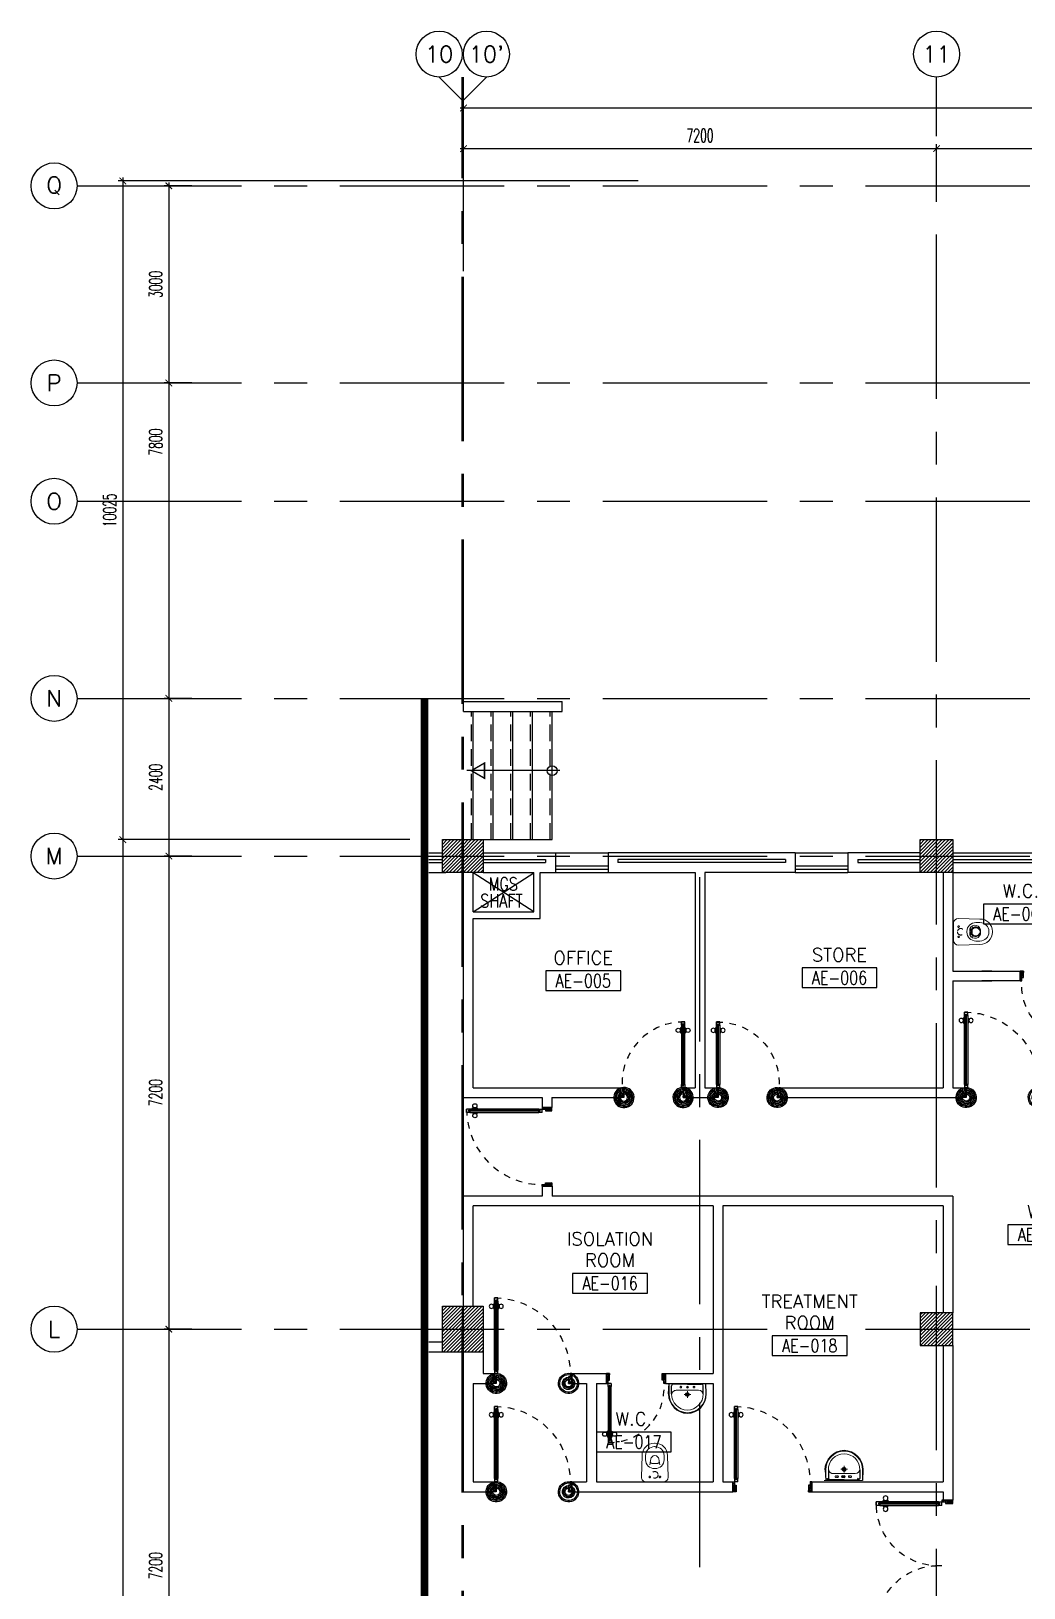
# Model space of a CAD drawing. Extents: x 0 to 93.3, y -13.5 to 76.8.
# Drawn here: x 0 to 15.11, y 53.08 to 76.77 of the extents above; entities that cross this region are included whole.
import ezdxf
from ezdxf.enums import TextEntityAlignment as Align

# ---------------------------------------------------------------- set-up
doc = ezdxf.new("R2010")
doc.units = 0
doc.header["$MEASUREMENT"] = 0
doc.header["$PDMODE"] = 3
doc.header["$PDSIZE"] = 0.1
for name, pattern in [('CENTER2', [1.125, 0.75, -0.125, 0.125, -0.125]), ('CENTERX2', [4, 2.5, -0.5, 0.5, -0.5]), ('DASHED', [0.75, 0.5, -0.25]), ('HIDDEN', [0.375, 0.25, -0.125]), ('HIDDEN2', [0.1875, 0.125, -0.0625])]:
    doc.linetypes.add(name, pattern=pattern)
doc.layers.get('0').update_dxf_attribs({"color": 11, "linetype": 'CONTINUOUS'})
doc.layers.get('DEFPOINTS').update_dxf_attribs({"color": 11, "linetype": 'CONTINUOUS'})
for name, color, linetype in [('AX', 11, 'CONTINUOUS'), ('AX-CR', 11, 'CONTINUOUS'), ('AX-DIM', 11, 'CONTINUOUS'), ('AX-TXT', 11, 'CONTINUOUS'), ('AXES', 11, 'CENTERX2'), ('COL', 11, 'CONTINUOUS'), ('DOOR', 11, 'CONTINUOUS'), ('DOOR-DIM', 11, 'CONTINUOUS'), ('ELEV', 11, 'CONTINUOUS'), ('FIX', 11, 'CONTINUOUS'), ('HAT', 11, 'CONTINUOUS'), ('INSUL', 11, 'CONTINUOUS'), ('RM-BOX', 11, 'CONTINUOUS'), ('RM-NAME', 11, 'CONTINUOUS'), ('RM-NO', 11, 'CONTINUOUS'), ('SHAFT', 11, 'CONTINUOUS'), ('Step', 11, 'CONTINUOUS'), ('STR', 11, 'CONTINUOUS'), ('WALL', 11, 'CONTINUOUS'), ('WIN', 11, 'CONTINUOUS')]:
    doc.layers.add(name, color=color, linetype=linetype)
doc.styles.add('ROMANS', font='ROMANS.shx', dxfattribs={"width": 0.6})
doc.dimstyles.new('STANDARD in', dxfattribs={"dimtxt": 0.2, "dimasz": 0.1, "dimexe": 0.07, "dimexo": 0.05, "dimgap": 0.1, "dimtad": 1, "dimdec": 0, "dimlfac": 1000, "dimzin": 0, "dimdsep": 46, "dimtxsty": 'ROMANS', "dimblk": 'ARCHTICK', "dimcen": 0.05, "dimdle": 0.05, "dimclrd": 7, "dimclre": 7, "dimclrt": 2, "dimadec": 0, "dimazin": 0, "dimtfac": 1, "dimtdec": 0, "dimtmove": 2, "dimatfit": 3, "dimldrblk": 'ARCHTICK', "dimfxl": 0, "dimtolj": 1, "dimtzin": 0, "dimarcsym": 0})

# ---------------------------------------------------------------- blocks, each defined once
blk = doc.blocks.new('_ARCHTICK')
at = {"color": 0, "linetype": 'ByBlock', "const_width": 0.15}
blk.add_lwpolyline([(-0.5, -0.5), (0.5, 0.5)], dxfattribs=at)
blk = doc.blocks.new('*D137')
at = {"layer": 'AX-DIM', "color": 7, "lineweight": -2}
for p, q in [((6.53, 75.605), (81.32, 75.605)), ((6.58, 73.123), (6.58, 75.675)), ((81.27, 63.477), (81.27, 75.675))]:
    blk.add_line(p, q, dxfattribs=at)
at = {"layer": 'DEFPOINTS', "color": 0}
for p in [(81.27, 75.605), (6.58, 73.073), (81.27, 63.427)]:
    blk.add_point(p, dxfattribs=at)
at = {"layer": 'AX-DIM', "color": 7, "lineweight": -2, "xscale": 0.1, "yscale": 0.1, "zscale": 0.1, "rotation": 180}
blk.add_blockref('_ARCHTICK', (6.58, 75.605), dxfattribs=at)
at = {"layer": 'AX-DIM', "color": 7, "lineweight": -2, "xscale": 0.1, "yscale": 0.1, "zscale": 0.1}
blk.add_blockref('_ARCHTICK', (81.27, 75.605), dxfattribs=at)
at = {"layer": 'AX-DIM', "color": 2, "insert": (43.925, 75.805), "char_height": 0.2, "attachment_point": 5, "style": 'ROMANS'}
blk.add_mtext('\\A1;74690', dxfattribs=at)
blk = doc.blocks.new('A$C24ED45A6')
at = {"layer": 'DOOR', "color": 0, "linetype": 'ByBlock'}
for p, q in [((909, 1055), (909, 990)), ((918, 1055), (909, 1055)), ((918, 990), (909, 990)), ((918, 978), (918, 1068)), ((925, 1068), (918, 1068)), ((918, 1055), (918, 990)), ((925, 978), (918, 978)), ((925, 1100), (925, 1150)), ((925, 1150), (975, 1150)), ((975, 1150), (925, 1150)), ((942, 1100), (925, 1100)), ((942, 1100), (942, 1120)), ((958, 1120), (942, 1120)), ((958, 1100), (958, 1120)), ((975, 1100), (958, 1100)), ((975, 1100), (975, 1150)), ((975, 1068), (982, 1068)), ((975, 978), (982, 978)), ((982, 978), (982, 1068)), ((982, 1055), (982, 990)), ((982, 1055), (991, 1055)), ((982, 990), (991, 990)), ((991, 1055), (991, 990)), ((0, 0), (0, 150)), ((0, 150), (25, 150)), ((50, 0), (0, 0)), ((25, 150), (25, 100)), ((25, 100), (50, 100)), ((50, 100), (50, 0)), ((925, 150), (925, 200)), ((925, 200), (942, 200)), ((925, 150), (975, 150)), ((942, 200), (942, 180)), ((942, 180), (958, 180)), ((975, 100), (950, 100)), ((950, 100), (950, 0)), ((958, 180), (958, 200)), ((958, 200), (975, 200)), ((975, 200), (975, 150)), ((1000, 150), (975, 150)), ((975, 150), (975, 100)), ((1000, 150), (1000, 0)), ((950, 0), (1000, 0))]:
    blk.add_line(p, q, dxfattribs=at)
at = {"layer": 'DOOR', "linetype": 'ByBlock'}
for p, q in [((925, 1100), (925, 200)), ((942, 200), (942, 1100)), ((958, 200), (958, 1100)), ((975, 200), (975, 1100))]:
    blk.add_line(p, q, dxfattribs=at)
at = {"layer": 'DOOR', "color": 9, "linetype": 'ByBlock'}
for p, q in [((50, 0), (0, 114)), ((50, 0), (0, 40)), ((50, 0), (37, 100)), ((950, 0), (1000, 114)), ((950, 0), (963, 100)), ((950, 0), (1000, 40))]:
    blk.add_line(p, q, dxfattribs=at)
at = {"layer": 'DOOR', "color": 0, "linetype": 'ByBlock'}
for centre in [(876, 1023), (1024, 1023)]:
    blk.add_circle(centre, 32.4, dxfattribs=at)
at = {"layer": 'DOOR', "linetype": 'HIDDEN', "ltscale": 0.5}
blk.add_arc((950, 222), 928, 88.456, 184.4816, dxfattribs=at)
at = {"layer": 'DOOR', "color": 9, "linetype": 'ByBlock'}
for centre, radius, start, end in [((50, 0), 154, 103.7142, 108.8947), ((50, 0), 134, 100.72, 111.8402), ((50, 0), 114, 102.6226, 115.9162), ((50, 0), 94.4, 90, 121.9818), ((50, 0), 74.4, 90, 132.2236), ((50, 0), 54.4, 90, 156.7926), ((50, 0), 34.4, 90, 180), ((50, 0), 14.4, 90, 180), ((950, 0), 94.4, 58.0182, 90), ((950, 0), 74.4, 47.7764, 90), ((950, 0), 54.4, 23.2074, 90), ((950, 0), 34.4, 0, 90), ((950, 0), 14.4, 0, 90), ((950, 0), 134, 68.1598, 79.28), ((950, 0), 114, 64.0838, 77.3774), ((950, 0), 154, 71.1053, 76.2858)]:
    blk.add_arc(centre, radius, start, end, dxfattribs=at)
at = {"layer": 'WALL'}
blk.add_line((1000, 0), (1000, 150), dxfattribs=at)
blk = doc.blocks.new('RM1')
at = {"layer": 'RM-BOX'}
blk.add_lwpolyline([(570, -200), (-570, -200), (-570, -500), (570, -500)], close=True, dxfattribs=at)
at = {"layer": 'RM-NAME', "style": 'ROMANS'}
for tag, p in [('ROOMNAME1', (0, 324)), ('ROOMNAME2', (0, 0))]:
    blk.add_attdef(tag, text='', height=200, dxfattribs=at).set_placement(p, align=Align.MIDDLE)
at = {"layer": 'RM-NO', "style": 'ROMANS', "width": 0.8}
blk.add_attdef('ROOMNO', text='', height=200, dxfattribs=at).set_placement((0, -350), align=Align.MIDDLE)
blk = doc.blocks.new('*X116')
at = {"color": 0}
for p, q in [((73379, 62348), (73832, 62801)), ((73379, 62401), (73779, 62801)), ((73379, 62454), (73726, 62801)), ((73379, 62507), (73673, 62801)), ((73379, 62560), (73620, 62801)), ((73379, 62614), (73567, 62801)), ((73379, 62667), (73514, 62801)), ((73379, 62720), (73461, 62801)), ((73379, 62773), (73408, 62801)), ((73385, 62301), (73879, 62795)), ((73438, 62301), (73879, 62742)), ((73491, 62301), (73879, 62689)), ((73544, 62301), (73879, 62636)), ((73597, 62301), (73879, 62583)), ((73650, 62301), (73879, 62530)), ((73703, 62301), (73879, 62477)), ((73756, 62301), (73879, 62424)), ((73809, 62301), (73879, 62371)), ((73862, 62301), (73879, 62318))]:
    blk.add_line(p, q, dxfattribs=at)
blk = doc.blocks.new('LAV1')
at = {"layer": 'FIX', "linetype": 'DASHED', "lineweight": 20, "ltscale": 0.05}
for p, q in [((0, 170), (0, 270)), ((0, 170), (0, 270)), ((50, 220), (-50, 220))]:
    blk.add_line(p, q, dxfattribs=at)
at = {"layer": 'FIX', "linetype": 'ByBlock', "ltscale": 0.3}
for p, q in [((-287, 210), (-280, 50)), ((-240, 210), (-240, 85)), ((0, 60), (-215, 60)), ((0, 60), (215, 60)), ((240, 210), (240, 85)), ((287, 210), (280, 50))]:
    blk.add_line(p, q, dxfattribs=at)
at = {"layer": 'FIX', "linetype": 'Continuous', "lineweight": 20}
for p, q in [((-280, 210), (-280, 50)), ((0, 50), (-280, 50)), ((0, 50), (-247, 50)), ((0, 155), (-170, 155)), ((0, 155), (170, 155)), ((0, 50), (280, 50)), ((0, 50), (247, 50)), ((280, 210), (280, 50))]:
    blk.add_line(p, q, dxfattribs=at)
at = {"layer": 'FIX', "lineweight": 20}
for p, q in [((16, 107), (-15, 107)), ((0, 92), (0, 123))]:
    blk.add_line(p, q, dxfattribs=at)
for centre, radius in [((0, 220), 29.5), ((0, 220), 22.5), ((0, 107), 15.5)]:
    blk.add_circle(centre, radius, dxfattribs=at)
at = {"layer": 'FIX', "linetype": 'HIDDEN', "lineweight": 20, "ltscale": 0.05}
for centre in [(-100, 107), (100, 107)]:
    blk.add_circle(centre, 12.4, dxfattribs=at)
at = {"layer": 'FIX', "linetype": 'ByBlock', "ltscale": 0.3}
for centre, radius, start, end in [((5, 212), 292, 90.9964, 180.3903), ((-5, 212), 292, 359.6097, 89.0036), ((-215, 85), 25, 180, 270), ((215, 85), 25, 270, 0)]:
    blk.add_arc(centre, radius, start, end, dxfattribs=at)
at = {"layer": 'FIX', "linetype": 'Continuous', "lineweight": 20}
for centre, radius, start, end in [((5, 212), 285, 91.0202, 180.4), ((-5, 212), 285, 359.6, 88.9798), ((5, 212), 245, 91.1813, 180.4657), ((-5, 212), 245, 359.5343, 88.8187), ((-170, 225), 70, 180, 270), ((170, 225), 70, 270, 0)]:
    blk.add_arc(centre, radius, start, end, dxfattribs=at)
blk = doc.blocks.new('COL50')
at = {"layer": 'COL'}
blk.add_lwpolyline([(-250, 250), (-250, -250), (250, -250), (250, 250)], close=True, dxfattribs=at)
blk = doc.blocks.new('*X115')
at = {"color": 0}
for p, q in [((73379, 69508), (73872, 70001)), ((73379, 69561), (73819, 70001)), ((73379, 69614), (73766, 70001)), ((73379, 69667), (73713, 70001)), ((73379, 69720), (73660, 70001)), ((73379, 69773), (73607, 70001)), ((73379, 69826), (73554, 70001)), ((73379, 69879), (73501, 70001)), ((73379, 69932), (73448, 70001)), ((73379, 69985), (73395, 70001)), ((73425, 69501), (73879, 69955)), ((73478, 69501), (73879, 69902)), ((73532, 69501), (73879, 69849)), ((73585, 69501), (73879, 69796)), ((73638, 69501), (73879, 69743)), ((73691, 69501), (73879, 69690)), ((73744, 69501), (73879, 69637)), ((73797, 69501), (73879, 69584)), ((73850, 69501), (73879, 69531))]:
    blk.add_line(p, q, dxfattribs=at)
blk = doc.blocks.new('WC1')
at = {"layer": 'FIX', "lineweight": 20}
for p, q in [((-482, 5), (-482, -5)), ((-429, 5), (-429, -5)), ((-289, 24), (-295, 0)), ((-295, 0), (-289, -24)), ((35, 204), (-293, 194)), ((-230, 141), (-293, 141)), ((-150, 76), (-245, 60)), ((-94, 5), (-94, -5)), ((108, 0), (108, 131)), ((108, -131), (108, 0)), ((-293, -141), (-230, -141)), ((-293, -194), (35, -204)), ((-245, -60), (-150, -76)), ((32, -204), (35, -204))]:
    blk.add_line(p, q, dxfattribs=at)
at = {"layer": 'FIX', "linetype": 'Continuous', "lineweight": 20}
blk.add_line((-175, -47), (-175, 45), dxfattribs=at)
at = {"layer": 'FIX', "linetype": 'HIDDEN2', "lineweight": 20, "ltscale": 0.3}
blk.add_circle((0, 0), 49.8, dxfattribs=at)
at = {"layer": 'FIX', "linetype": 'HIDDEN', "lineweight": 20, "ltscale": 0.05}
for centre in [(32, 78), (32, -77)]:
    blk.add_circle(centre, 11.6, dxfattribs=at)
at = {"layer": 'FIX', "lineweight": 20}
for centre, radius, start, end in [((-293, 5), 189, 90, 180), ((-293, 5), 136, 90, 180), ((-228, -7), 68.2, 128.9242, 152.8468), ((-219, -18), 82, 108.496, 128.9242), ((-230, 5), 136, 360, 90), ((35, 131), 73, 360, 90), ((-293, -5), 189, 180, 270), ((-293, -5), 136, 180, 270), ((-228, 7), 68.2, 207.1532, 231.0758), ((-219, 18), 82, 231.0758, 251.504), ((-230, -5), 136, 270, 0), ((35, -131), 73, 270, 0)]:
    blk.add_arc(centre, radius, start, end, dxfattribs=at)
at = {"layer": 'FIX', "linetype": 'Continuous', "lineweight": 20}
for centre, start, end in [((-198, 46), 357.6662, 91.6121), ((-197, -46), 268.3879, 2.3338)]:
    blk.add_arc(centre, 22.3, start, end, dxfattribs=at)
blk = doc.blocks.new('*D161')
at = {"layer": 'AX-DIM', "color": 7, "linetype": 'ByBlock', "lineweight": -2}
for p, q in [((13.73, 74.987), (21.03, 74.987)), ((13.78, 74.637), (13.78, 75.057)), ((20.98, 74.637), (20.98, 75.057))]:
    blk.add_line(p, q, dxfattribs=at)
at = {"layer": 'DEFPOINTS', "color": 0, "linetype": 'ByBlock'}
for p in [(20.98, 74.987), (13.78, 74.587), (20.98, 74.587)]:
    blk.add_point(p, dxfattribs=at)
at = {"layer": 'AX-DIM', "color": 7, "linetype": 'ByBlock', "lineweight": -2, "xscale": 0.1, "yscale": 0.1, "zscale": 0.1, "rotation": 180}
blk.add_blockref('_ARCHTICK', (13.78, 74.987), dxfattribs=at)
at = {"layer": 'AX-DIM', "color": 7, "linetype": 'ByBlock', "lineweight": -2, "xscale": 0.1, "yscale": 0.1, "zscale": 0.1}
blk.add_blockref('_ARCHTICK', (20.98, 74.987), dxfattribs=at)
at = {"layer": 'AX-DIM', "color": 2, "linetype": 'ByBlock', "insert": (17.38, 75.187), "char_height": 0.2, "attachment_point": 5, "style": 'ROMANS'}
blk.add_mtext('\\A1;7200', dxfattribs=at)
blk = doc.blocks.new('*D160')
at = {"layer": 'AX-DIM', "color": 7, "linetype": 'ByBlock', "lineweight": -2}
for p, q in [((6.53, 74.987), (13.83, 74.987)), ((6.58, 74.637), (6.58, 75.057)), ((13.78, 74.637), (13.78, 75.057))]:
    blk.add_line(p, q, dxfattribs=at)
at = {"layer": 'DEFPOINTS', "color": 0, "linetype": 'ByBlock'}
for p in [(13.78, 74.987), (6.58, 74.587), (13.78, 74.587)]:
    blk.add_point(p, dxfattribs=at)
at = {"layer": 'AX-DIM', "color": 7, "linetype": 'ByBlock', "lineweight": -2, "xscale": 0.1, "yscale": 0.1, "zscale": 0.1, "rotation": 180}
blk.add_blockref('_ARCHTICK', (6.58, 74.987), dxfattribs=at)
at = {"layer": 'AX-DIM', "color": 7, "linetype": 'ByBlock', "lineweight": -2, "xscale": 0.1, "yscale": 0.1, "zscale": 0.1}
blk.add_blockref('_ARCHTICK', (13.78, 74.987), dxfattribs=at)
at = {"layer": 'AX-DIM', "color": 2, "linetype": 'ByBlock', "insert": (10.18, 75.187), "char_height": 0.2, "attachment_point": 5, "style": 'ROMANS'}
blk.add_mtext('\\A1;7200', dxfattribs=at)
blk = doc.blocks.new('AXU')
at = {"layer": 'AX-CR'}
blk.add_circle((0, 350), 350, dxfattribs=at)
at = {"layer": 'AX-TXT', "style": 'ROMANS'}
blk.add_attdef('AX', text='', height=250, dxfattribs=at).set_placement((0, 350), align=Align.MIDDLE)
blk = doc.blocks.new('C-300')
at = {"layer": 'HAT', "linetype": 'ByBlock', "ltscale": 0.3}
h = blk.add_hatch(dxfattribs=at)
h.set_pattern_fill('ANSI31', color=8, scale=300, style=0)
h.set_pattern_definition([(45, (-258496.182, -82361.005), (-26.5165043, 26.5165043), [])])
h.paths.add_polyline_path([(300, 500), (0, 500), (0, 250), (300, 250)])
h.paths.add_polyline_path([(300, 250), (0, 250), (0, 0), (300, 0)])
at = {"layer": 'COL'}
blk.add_lwpolyline([(0, 500), (300, 500), (300, 0), (0, 0)], close=True, dxfattribs=at)
blk = doc.blocks.new('C-300A')
at = {"layer": 'SHAFT', "color": 6, "linetype": 'ByBlock', "ltscale": 0.3}
for p in [(-300, 0), (20, 0)]:
    blk.add_blockref('C-300', p, dxfattribs=at)
blk = doc.blocks.new('DOOR100')
at = {"layer": 'DOOR', "color": 7, "linetype": 'ByBlock'}
for p, q in [((-91, 1205), (-91, 1140)), ((-82, 1205), (-91, 1205)), ((-82, 1128), (-82, 1218)), ((-75, 1218), (-82, 1218)), ((-82, 1205), (-82, 1140)), ((-75, 1250), (-75, 1300)), ((-75, 1300), (-25, 1300)), ((-25, 1300), (-75, 1300)), ((-58, 1250), (-75, 1250)), ((-58, 1250), (-58, 1270)), ((-42, 1270), (-58, 1270)), ((-42, 1250), (-42, 1270)), ((-25, 1250), (-42, 1250)), ((-25, 1250), (-25, 1300)), ((-25, 1218), (-18, 1218)), ((-18, 1128), (-18, 1218)), ((-18, 1205), (-18, 1140)), ((-18, 1205), (-9, 1205)), ((-9, 1205), (-9, 1140)), ((-82, 1140), (-91, 1140)), ((-75, 1128), (-82, 1128)), ((-25, 1128), (-18, 1128)), ((-18, 1140), (-9, 1140)), ((-1200, 0), (-1200, 150)), ((-1200, 150), (-1175, 150)), ((-1200, 150), (-1200, 0)), ((-1150, 0), (-1200, 114)), ((-1150, 0), (-1200, 40)), ((-1150, 0), (-1200, 0)), ((-1175, 150), (-1175, 100)), ((-1175, 100), (-1150, 100)), ((-1150, 0), (-1163, 100)), ((-1150, 100), (-1150, 0)), ((-75, 200), (-58, 200)), ((-75, 150), (-75, 200)), ((-75, 150), (-25, 150)), ((-58, 200), (-58, 180)), ((-58, 180), (-42, 180)), ((-50, 0), (0, 114)), ((-50, 100), (-50, 0)), ((-50, 0), (-37, 100)), ((-25, 100), (-50, 100)), ((-50, 0), (0, 40)), ((-50, 0), (0, 0)), ((-42, 200), (-25, 200)), ((-42, 180), (-42, 200)), ((-25, 200), (-25, 150)), ((0, 150), (-25, 150)), ((-25, 150), (-25, 100)), ((0, 0), (0, 150)), ((0, 150), (0, 0))]:
    blk.add_line(p, q, dxfattribs=at)
at = {"layer": 'DOOR', "linetype": 'ByBlock'}
for p, q in [((-75, 1250), (-75, 200)), ((-58, 200), (-58, 1250)), ((-42, 200), (-42, 1250)), ((-25, 200), (-25, 1250))]:
    blk.add_line(p, q, dxfattribs=at)
at = {"layer": 'DOOR', "color": 7, "linetype": 'ByBlock'}
for centre in [(-124, 1173), (24, 1173)]:
    blk.add_circle(centre, 32.4, dxfattribs=at)
at = {"layer": 'DOOR', "linetype": 'HIDDEN', "ltscale": 0.5}
blk.add_arc((-25, 150), 1150, 90, 180, dxfattribs=at)
at = {"layer": 'DOOR', "color": 7, "linetype": 'ByBlock'}
for centre, radius, start, end in [((-1150, 0), 154, 103.7142, 108.8947), ((-1150, 0), 134, 100.72, 111.8402), ((-1150, 0), 94.4, 90, 121.9818), ((-1150, 0), 74.4, 90, 132.2236), ((-1150, 0), 54.4, 90, 156.7926), ((-1150, 0), 34.4, 90, 180), ((-1150, 0), 14.4, 90, 180), ((-50, 0), 94.4, 58.0182, 90), ((-50, 0), 74.4, 47.7764, 90), ((-50, 0), 54.4, 23.2074, 90), ((-50, 0), 34.4, 0, 90), ((-50, 0), 14.4, 0, 90), ((-50, 0), 134, 68.1598, 79.28), ((-50, 0), 114, 64.0838, 77.3774), ((-50, 0), 154, 71.1053, 76.2858)]:
    blk.add_arc(centre, radius, start, end, dxfattribs=at)
blk = doc.blocks.new('DOOR90')
at = {"layer": 'DOOR', "color": 7, "linetype": 'ByBlock'}
for p, q in [((-150, 0), (0, 0)), ((-150, 0), (-150, -25)), ((0, -50), (-114, 0)), ((0, -50), (-40, 0)), ((0, -50), (0, 0)), ((-1000, -25), (-1050, -25)), ((-1050, -75), (-1050, -25)), ((-1050, -25), (-1050, -75)), ((-1000, -75), (-1050, -75)), ((-1000, -42), (-1020, -42)), ((-1020, -42), (-1020, -58)), ((-1000, -58), (-1020, -58)), ((-1000, -25), (-1000, -42)), ((-1000, -58), (-1000, -75)), ((-878, -18), (-968, -18)), ((-968, -25), (-968, -18)), ((-968, -75), (-968, -82)), ((-878, -82), (-968, -82)), ((-955, -9), (-890, -9)), ((-955, -18), (-955, -9)), ((-955, -18), (-890, -18)), ((-955, -82), (-890, -82)), ((-955, -82), (-955, -91)), ((-955, -91), (-890, -91)), ((-890, -18), (-890, -9)), ((-890, -82), (-890, -91)), ((-878, -25), (-878, -18)), ((-878, -75), (-878, -82)), ((-200, -25), (-150, -25)), ((-200, -42), (-200, -25)), ((-180, -42), (-200, -42)), ((-200, -58), (-180, -58)), ((-200, -75), (-200, -58)), ((-150, -75), (-200, -75)), ((-180, -58), (-180, -42)), ((-150, -25), (-100, -25)), ((-150, -75), (-150, -25)), ((-100, -25), (-100, -50)), ((0, -50), (-100, -37)), ((-100, -50), (0, -50)), ((-150, -875), (-100, -875)), ((-150, -900), (-150, -875)), ((-150, -900), (0, -900)), ((0, -900), (-150, -900)), ((0, -850), (-114, -900)), ((-100, -875), (-100, -850)), ((0, -850), (-100, -863)), ((-100, -850), (0, -850)), ((0, -850), (-40, -900)), ((0, -850), (0, -900))]:
    blk.add_line(p, q, dxfattribs=at)
at = {"layer": 'DOOR', "linetype": 'ByBlock'}
for p, q in [((-200, -25), (-1000, -25)), ((-200, -42), (-1000, -42)), ((-200, -58), (-1000, -58)), ((-1000, -75), (-200, -75))]:
    blk.add_line(p, q, dxfattribs=at)
at = {"layer": 'DOOR', "color": 7, "linetype": 'ByBlock'}
for centre in [(-923, 24), (-923, -124)]:
    blk.add_circle(centre, 32.4, dxfattribs=at)
for centre, radius, start, end in [((0, -50), 154, 161.1053, 166.2858), ((0, -50), 94.4, 148.0182, 180), ((0, -50), 134, 158.1598, 169.28), ((0, -50), 114, 154.0838, 167.3774), ((0, -50), 74.4, 137.7764, 180), ((0, -50), 54.4, 113.2074, 180), ((0, -50), 34.4, 90, 180), ((0, -50), 14.4, 90, 180), ((0, -850), 154, 193.7142, 198.8947), ((0, -850), 134, 190.72, 201.8402), ((0, -850), 94.4, 180, 211.9818), ((0, -850), 74.4, 180, 222.2236), ((0, -850), 54.4, 180, 246.7926), ((0, -850), 34.4, 180, 270), ((0, -850), 14.4, 180, 270)]:
    blk.add_arc(centre, radius, start, end, dxfattribs=at)
at = {"layer": 'DOOR', "linetype": 'HIDDEN', "ltscale": 0.5}
blk.add_arc((-222, -50), 828, 178.2701, 275.003, dxfattribs=at)
blk = doc.blocks.new('A$C49F1192B')
at = {"layer": 'DOOR', "color": 0, "linetype": 'ByBlock', "xscale": -1, "rotation": 270}
blk.add_blockref('DOOR100', (0, 1200), dxfattribs=at)
blk = doc.blocks.new('A$C272A55A0')
at = {"layer": 'DOOR', "color": 0, "linetype": 'ByBlock'}
for p, q in [((0, 900), (0, 1050)), ((50, 1050), (0, 1050)), ((0, 900), (25, 900)), ((25, 950), (50, 950)), ((25, 900), (25, 950)), ((75, 900), (25, 900)), ((25, 850), (25, 900)), ((58, 870), (42, 870)), ((42, 870), (42, 850)), ((50, 950), (50, 1050)), ((58, 850), (58, 870)), ((75, 900), (75, 850)), ((1725, 900), (1775, 900)), ((1725, 900), (1725, 850)), ((1742, 870), (1758, 870)), ((1742, 850), (1742, 870)), ((1750, 950), (1750, 1050)), ((1750, 1050), (1800, 1050)), ((1775, 950), (1750, 950)), ((1758, 870), (1758, 850)), ((1775, 900), (1775, 950)), ((1800, 900), (1775, 900)), ((1775, 850), (1775, 900)), ((1800, 1050), (1800, 900)), ((42, 850), (25, 850)), ((75, 850), (58, 850)), ((1725, 850), (1742, 850)), ((1758, 850), (1775, 850)), ((25, 50), (42, 50)), ((25, 50), (25, 0)), ((25, 0), (75, 0)), ((75, 0), (25, 0)), ((42, 50), (42, 30)), ((42, 30), (58, 30)), ((58, 50), (75, 50)), ((58, 50), (58, 30)), ((75, 50), (75, 0)), ((1718, 160), (1709, 160)), ((1709, 95), (1709, 160)), ((1718, 95), (1709, 95)), ((1725, 173), (1718, 173)), ((1718, 173), (1718, 83)), ((1718, 95), (1718, 160)), ((1725, 83), (1718, 83)), ((1742, 50), (1725, 50)), ((1725, 50), (1725, 0)), ((1775, 0), (1725, 0)), ((1725, 0), (1775, 0)), ((1742, 50), (1742, 30)), ((1758, 30), (1742, 30)), ((1775, 50), (1758, 50)), ((1758, 50), (1758, 30)), ((1775, 173), (1782, 173)), ((1775, 83), (1782, 83)), ((1775, 50), (1775, 0)), ((1782, 173), (1782, 83)), ((1782, 160), (1791, 160)), ((1782, 95), (1782, 160)), ((1782, 95), (1791, 95)), ((1791, 95), (1791, 160))]:
    blk.add_line(p, q, dxfattribs=at)
at = {"layer": 'DOOR', "color": 9, "linetype": 'ByBlock'}
for p, q in [((50, 1050), (0, 1010)), ((50, 1050), (0, 937)), ((50, 1050), (37, 950)), ((1750, 1050), (1800, 1010)), ((1750, 1050), (1800, 937)), ((1750, 1050), (1763, 950))]:
    blk.add_line(p, q, dxfattribs=at)
at = {"layer": 'DOOR', "linetype": 'ByBlock'}
for p, q in [((25, 850), (25, 50)), ((42, 850), (42, 50)), ((58, 850), (58, 50)), ((75, 50), (75, 850)), ((1725, 50), (1725, 850)), ((1742, 850), (1742, 50)), ((1758, 850), (1758, 50)), ((1775, 850), (1775, 50))]:
    blk.add_line(p, q, dxfattribs=at)
at = {"layer": 'DOOR', "color": 0, "linetype": 'ByBlock'}
for centre in [(1676, 128), (1824, 128)]:
    blk.add_circle(centre, 32.4, dxfattribs=at)
at = {"layer": 'DOOR', "color": 9, "linetype": 'ByBlock'}
for centre, radius, start, end in [((50, 1050), 54.4, 203.2074, 270), ((50, 1050), 74.4, 227.7764, 270), ((50, 1050), 94.4, 238.0182, 270), ((50, 1050), 114, 244.0838, 257.3774), ((50, 1050), 134, 248.1598, 259.28), ((50, 1050), 154, 251.1053, 256.2858), ((50, 1050), 34.4, 180, 270), ((50, 1050), 14.4, 180, 270), ((1750, 1050), 14.4, 270, 0), ((1750, 1050), 34.4, 270, 0), ((1750, 1050), 54.4, 270, 336.7926), ((1750, 1050), 74.4, 270, 312.2236), ((1750, 1050), 94.4, 270, 301.9818), ((1750, 1050), 114, 282.6226, 295.9162), ((1750, 1050), 134, 280.72, 291.8402), ((1750, 1050), 154, 283.7142, 288.8947)]:
    blk.add_arc(centre, radius, start, end, dxfattribs=at)
at = {"layer": 'DOOR', "linetype": 'HIDDEN', "ltscale": 0.5}
for centre, start, end in [((50, 851), 268.3174, 3.2965), ((1750, 851), 176.7035, 271.6826)]:
    blk.add_arc(centre, 851, start, end, dxfattribs=at)
at = {"layer": 'WALL', "linetype": 'ByBlock'}
blk.add_line((1800, 900), (1800, 1050), dxfattribs=at)
blk = doc.blocks.new('AXR')
at = {"layer": 'AX-CR'}
blk.add_circle((350, 0), 350, dxfattribs=at)
at = {"layer": 'AX-TXT', "style": 'ROMANS'}
blk.add_attdef('AX', text='', height=250, dxfattribs=at).set_placement((350, 0), align=Align.MIDDLE)
blk = doc.blocks.new('*D139')
at = {"layer": 'AX-DIM', "color": 7, "lineweight": -2}
for p, q in [((5.765, 64.47), (1.326, 64.47)), ((1.396, 64.52), (1.396, 5.1)), ((11.979, 5.15), (1.326, 5.15))]:
    blk.add_line(p, q, dxfattribs=at)
at = {"layer": 'DEFPOINTS', "color": 0}
for p in [(5.815, 64.47), (1.396, 5.15), (12.029, 5.15)]:
    blk.add_point(p, dxfattribs=at)
at = {"layer": 'AX-DIM', "color": 7, "lineweight": -2, "xscale": 0.1, "yscale": 0.1, "zscale": 0.1}
for p, rotation in [((1.396, 64.47), 90), ((1.396, 5.15), 270)]:
    blk.add_blockref('_ARCHTICK', p, dxfattribs=dict(at, rotation=rotation))
at = {"layer": 'AX-DIM', "color": 2, "insert": (1.196, 34.81), "char_height": 0.2, "attachment_point": 5, "rotation": 90, "style": 'ROMANS'}
blk.add_mtext('\\A1;59320', dxfattribs=at)
blk = doc.blocks.new('*D140')
at = {"layer": 'AX-DIM', "color": 7, "lineweight": -2}
for p, q in [((2.446, 64.22), (2.026, 64.22)), ((2.096, 64.27), (2.096, 56.97)), ((2.446, 57.02), (2.026, 57.02))]:
    blk.add_line(p, q, dxfattribs=at)
at = {"layer": 'DEFPOINTS', "color": 0}
for p in [(2.496, 64.22), (2.096, 57.02), (2.496, 57.02)]:
    blk.add_point(p, dxfattribs=at)
at = {"layer": 'AX-DIM', "color": 7, "lineweight": -2, "xscale": 0.1, "yscale": 0.1, "zscale": 0.1}
for p, rotation in [((2.096, 64.22), 90), ((2.096, 57.02), 270)]:
    blk.add_blockref('_ARCHTICK', p, dxfattribs=dict(at, rotation=rotation))
at = {"layer": 'AX-DIM', "color": 2, "insert": (1.896, 60.62), "char_height": 0.2, "attachment_point": 5, "rotation": 90, "style": 'ROMANS'}
blk.add_mtext('\\A1;7200', dxfattribs=at)
blk = doc.blocks.new('*D153')
at = {"layer": 'AX-DIM', "color": 7, "lineweight": -2}
for p, q in [((2.446, 57.02), (2.026, 57.02)), ((2.096, 57.07), (2.096, 49.77)), ((2.446, 49.82), (2.026, 49.82))]:
    blk.add_line(p, q, dxfattribs=at)
at = {"layer": 'DEFPOINTS', "color": 0}
for p in [(2.496, 57.02), (2.096, 49.82), (2.496, 49.82)]:
    blk.add_point(p, dxfattribs=at)
at = {"layer": 'AX-DIM', "color": 7, "lineweight": -2, "xscale": 0.1, "yscale": 0.1, "zscale": 0.1}
for p, rotation in [((2.096, 57.02), 90), ((2.096, 49.82), 270)]:
    blk.add_blockref('_ARCHTICK', p, dxfattribs=dict(at, rotation=rotation))
at = {"layer": 'AX-DIM', "color": 2, "insert": (1.896, 53.42), "char_height": 0.2, "attachment_point": 5, "rotation": 90, "style": 'ROMANS'}
blk.add_mtext('\\A1;7200', dxfattribs=at)
blk = doc.blocks.new('*D154')
at = {"layer": 'AX-DIM', "color": 7, "linetype": 'ByBlock', "lineweight": -2}
for p, q in [((9.239, 74.495), (1.326, 74.495)), ((1.396, 74.545), (1.396, 64.42)), ((2.046, 64.47), (1.326, 64.47))]:
    blk.add_line(p, q, dxfattribs=at)
at = {"layer": 'DEFPOINTS', "color": 0, "linetype": 'ByBlock'}
for p in [(9.289, 74.495), (1.396, 64.47), (2.096, 64.47)]:
    blk.add_point(p, dxfattribs=at)
at = {"layer": 'AX-DIM', "color": 7, "linetype": 'ByBlock', "lineweight": -2, "xscale": 0.1, "yscale": 0.1, "zscale": 0.1}
for p, rotation in [((1.396, 74.495), 90), ((1.396, 64.47), 270)]:
    blk.add_blockref('_ARCHTICK', p, dxfattribs=dict(at, rotation=rotation))
at = {"layer": 'AX-DIM', "color": 2, "linetype": 'ByBlock', "insert": (1.196, 69.483), "char_height": 0.2, "attachment_point": 5, "rotation": 90, "style": 'ROMANS'}
blk.add_mtext('\\A1;10025', dxfattribs=at)
blk = doc.blocks.new('*D155')
at = {"layer": 'AX-DIM', "color": 7, "lineweight": -2}
for p, q in [((2.446, 74.42), (2.026, 74.42)), ((2.096, 74.47), (2.096, 66.57)), ((2.446, 66.62), (2.026, 66.62))]:
    blk.add_line(p, q, dxfattribs=at)
at = {"layer": 'DEFPOINTS', "color": 0}
for p in [(2.496, 74.42), (2.096, 66.62), (2.496, 66.62)]:
    blk.add_point(p, dxfattribs=at)
at = {"layer": 'AX-DIM', "color": 7, "lineweight": -2, "xscale": 0.1, "yscale": 0.1, "zscale": 0.1}
for p, rotation in [((2.096, 74.42), 90), ((2.096, 66.62), 270)]:
    blk.add_blockref('_ARCHTICK', p, dxfattribs=dict(at, rotation=rotation))
at = {"layer": 'AX-DIM', "color": 2, "insert": (1.896, 70.52), "char_height": 0.2, "attachment_point": 5, "rotation": 90, "style": 'ROMANS'}
blk.add_mtext('\\A1;7800', dxfattribs=at)
blk = doc.blocks.new('*D156')
at = {"layer": 'AX-DIM', "color": 7, "lineweight": -2}
for p, q in [((2.446, 66.62), (2.026, 66.62)), ((2.096, 66.67), (2.096, 64.17)), ((2.446, 64.22), (2.026, 64.22))]:
    blk.add_line(p, q, dxfattribs=at)
at = {"layer": 'DEFPOINTS', "color": 0}
for p in [(2.496, 66.62), (2.096, 64.22), (2.496, 64.22)]:
    blk.add_point(p, dxfattribs=at)
at = {"layer": 'AX-DIM', "color": 7, "lineweight": -2, "xscale": 0.1, "yscale": 0.1, "zscale": 0.1}
for p, rotation in [((2.096, 66.62), 90), ((2.096, 64.22), 270)]:
    blk.add_blockref('_ARCHTICK', p, dxfattribs=dict(at, rotation=rotation))
at = {"layer": 'AX-DIM', "color": 2, "insert": (1.896, 65.42), "char_height": 0.2, "attachment_point": 5, "rotation": 90, "style": 'ROMANS'}
blk.add_mtext('\\A1;2400', dxfattribs=at)
blk = doc.blocks.new('*D157')
at = {"layer": 'AX-DIM', "color": 7, "lineweight": -2}
for p, q in [((2.446, 74.42), (2.026, 74.42)), ((2.096, 74.47), (2.096, 71.37)), ((2.446, 71.42), (2.026, 71.42))]:
    blk.add_line(p, q, dxfattribs=at)
at = {"layer": 'DEFPOINTS', "color": 0}
for p in [(2.496, 74.42), (2.096, 71.42), (2.496, 71.42)]:
    blk.add_point(p, dxfattribs=at)
at = {"layer": 'AX-DIM', "color": 7, "lineweight": -2, "xscale": 0.1, "yscale": 0.1, "zscale": 0.1}
for p, rotation in [((2.096, 74.42), 90), ((2.096, 71.42), 270)]:
    blk.add_blockref('_ARCHTICK', p, dxfattribs=dict(at, rotation=rotation))
at = {"layer": 'AX-DIM', "color": 2, "insert": (1.896, 72.92), "char_height": 0.2, "attachment_point": 5, "rotation": 90, "style": 'ROMANS'}
blk.add_mtext('\\A1;3000', dxfattribs=at)

msp = doc.modelspace()

# ---------------------------------------------------------------- hatches: boundary and pattern name
at = {"layer": 'HAT'}
h = msp.add_hatch(dxfattribs=at)
h.set_pattern_fill('ANSI31', color=256, scale=0.3, style=0)
h.set_pattern_definition([(45, (-377.185687, -5.511), (-0.0265165043, 0.0265165043), [])])
h.paths.add_polyline_path([(6.5595, 57.02), (6.5595, 57.37), (6.2595, 57.37), (6.2595, 57.02)])
h.paths.add_polyline_path([(6.2595, 56.67), (6.5595, 56.67), (6.5595, 57.02), (6.2595, 57.02)])
h = msp.add_hatch(dxfattribs=at)
h.set_pattern_fill('ANSI31', color=256, scale=0.3, style=0)
h.set_pattern_definition([(45, (-376.865687, -5.511), (-0.0265165043, 0.0265165043), [])])
h.paths.add_polyline_path([(6.8795, 57.02), (6.8795, 57.37), (6.5795, 57.37), (6.5795, 57.02)])
h.paths.add_polyline_path([(6.5795, 56.67), (6.8795, 56.67), (6.8795, 57.02), (6.5795, 57.02)])

# ---------------------------------------------------------------- linework, layer by layer
at = {"layer": 'AXES'}
for p, q in [((6.5595, 75.7248), (6.2095, 76.0748)), ((6.5595, -1.4643), (6.5595, 76.0748)), ((6.5795, -1.4643), (6.5795, 76.0748)), ((6.5795, 75.7248), (6.9295, 76.0748)), ((13.7795, -12.8215), (13.7795, 76.0748)), ((0.7, 74.42), (22.7795, 74.42)), ((0.7, 71.42), (22.7795, 71.42)), ((0.7, 69.62), (22.7795, 69.62)), ((0.7, 66.62), (22.7795, 66.62)), ((0.7, 64.22), (22.7795, 64.22)), ((10.1795, 5.4), (10.1795, 64.22)), ((0.7, 57.02), (92.5981, 57.02))]:
    msp.add_line(p, q, dxfattribs=at)
at = {"layer": 'COL'}
for points in [[(13.5295, 63.97), (13.5295, 64.47), (14.0295, 64.47), (14.0295, 63.97)], [(6.5595, 57.37), (6.5595, 56.67), (6.2595, 56.67), (6.2595, 57.37)], [(6.8795, 57.37), (6.8795, 56.67), (6.5795, 56.67), (6.5795, 57.37)]]:
    msp.add_lwpolyline(points, close=True, dxfattribs=at)
at = {"layer": 'ELEV', "linetype": 'CENTER2', "const_width": 0.12}
msp.add_lwpolyline([(5.9859, 3.1628), (5.9859, 66.62)], dxfattribs=at)
at = {"layer": 'FIX', "color": 32, "linetype": 'ByBlock', "ltscale": 0.3}
for p, q in [((12.086, 54.878), (12.093, 54.718)), ((12.133, 54.878), (12.133, 54.753)), ((12.613, 54.878), (12.613, 54.753)), ((12.66, 54.878), (12.653, 54.718)), ((12.35, 54.728), (12.135, 54.728)), ((12.35, 54.728), (12.565, 54.728))]:
    msp.add_line(p, q, dxfattribs=at)
at = {"layer": 'FIX', "linetype": 'Continuous', "lineweight": 20}
for p, q in [((12.093, 54.878), (12.093, 54.718)), ((12.35, 54.823), (12.18, 54.823)), ((12.35, 54.823), (12.52, 54.823)), ((12.653, 54.878), (12.653, 54.718)), ((12.35, 54.718), (12.07, 54.718)), ((12.35, 54.718), (12.1027, 54.718)), ((12.35, 54.718), (12.63, 54.718)), ((12.35, 54.718), (12.5974, 54.718))]:
    msp.add_line(p, q, dxfattribs=at)
at = {"layer": 'FIX', "color": 32, "linetype": 'DASHED', "lineweight": 20, "ltscale": 0.05}
for p, q in [((12.3235, 54.888), (12.4235, 54.888)), ((12.3735, 54.838), (12.3735, 54.938)), ((12.3735, 54.838), (12.3735, 54.938))]:
    msp.add_line(p, q, dxfattribs=at)
at = {"layer": 'FIX', "color": 32, "lineweight": 20}
for p, q in [((12.3344, 54.7755), (12.3655, 54.7755)), ((12.35, 54.76), (12.35, 54.791))]:
    msp.add_line(p, q, dxfattribs=at)
at = {"layer": 'FIX', "color": 32, "linetype": 'HIDDEN', "lineweight": 20, "ltscale": 0.05}
for centre in [(12.25, 54.7755), (12.45, 54.7755)]:
    msp.add_circle(centre, 0.0124, dxfattribs=at)
at = {"layer": 'FIX', "lineweight": 20}
for centre, radius in [((12.35, 54.7755), 0.0155), ((12.3735, 54.888), 0.0295), ((12.3735, 54.888), 0.0225)]:
    msp.add_circle(centre, radius, dxfattribs=at)
at = {"layer": 'FIX', "color": 32, "linetype": 'ByBlock', "ltscale": 0.3}
for centre, radius, start, end in [((12.3781, 54.88), 0.2921, 90.99638, 180.39035), ((12.368, 54.88), 0.2921, 359.60965, 89.00362), ((12.135, 54.753), 0.025, 180, 270), ((12.565, 54.753), 0.025, 270, 0)]:
    msp.add_arc(centre, radius, start, end, dxfattribs=at)
at = {"layer": 'FIX', "linetype": 'Continuous', "lineweight": 20}
for centre, radius, start, end in [((12.3781, 54.88), 0.2851, 91.02017, 180.39998), ((12.3781, 54.88), 0.2451, 91.18134, 180.46566), ((12.368, 54.88), 0.2851, 359.60002, 88.97983), ((12.368, 54.88), 0.2451, 359.53434, 88.81866), ((12.203, 54.893), 0.07, 180, 270), ((12.543, 54.893), 0.07, 270, 0)]:
    msp.add_arc(centre, radius, start, end, dxfattribs=at)
at = {"layer": 'INSUL'}
for p, q in [((6.0506, 64.17), (6.2595, 64.17)), ((6.0506, 64.12), (6.2595, 64.12)), ((6.8795, 64.17), (7.8295, 64.17)), ((6.8795, 64.12), (7.8295, 64.12)), ((7.8295, 64.17), (7.8295, 64.12)), ((11.4795, 64.17), (8.9295, 64.17)), ((8.9295, 64.17), (8.9295, 64.12)), ((11.4795, 64.12), (8.9295, 64.12)), ((11.4795, 64.17), (11.4795, 64.12)), ((12.5795, 64.17), (12.5795, 64.12)), ((12.5795, 64.17), (13.5295, 64.17)), ((12.5795, 64.12), (13.5295, 64.12)), ((14.0295, 64.17), (16.1295, 64.17)), ((14.0295, 64.12), (16.1295, 64.12))]:
    msp.add_line(p, q, dxfattribs=at)
at = {"layer": 'SHAFT', "linetype": 'ByBlock'}
for p, q in [((7.6495, 63.37), (6.7295, 63.966)), ((6.7295, 63.37), (7.6495, 63.966))]:
    msp.add_line(p, q, dxfattribs=at)
at = {"layer": 'Step'}
for p, q in [((6.5795, 66.57), (8.0795, 66.57)), ((6.5795, 66.42), (6.5795, 66.57)), ((6.5795, 66.42), (8.0795, 66.42)), ((6.7295, 64.47), (6.7295, 66.42)), ((7.0295, 64.47), (7.0295, 66.42)), ((7.3295, 64.47), (7.3295, 66.42)), ((7.6295, 64.47), (7.6295, 66.42)), ((7.9295, 64.47), (7.9295, 66.42)), ((8.0795, 66.42), (8.0795, 66.57)), ((6.7295, 64.47), (7.9295, 64.47))]:
    msp.add_line(p, q, dxfattribs=at)
at = {"layer": 'Step', "linetype": 'HIDDEN'}
for p, q in [((6.6995, 64.47), (6.6995, 66.42)), ((6.9995, 64.47), (6.9995, 66.42)), ((7.2995, 64.47), (7.2995, 66.42)), ((7.5995, 64.47), (7.5995, 66.42)), ((7.8995, 64.47), (7.8995, 66.42))]:
    msp.add_line(p, q, dxfattribs=at)
at = {"layer": 'STR'}
msp.add_line((8.0459, 65.52), (6.6295, 65.52), dxfattribs=at)
at = {"layer": 'STR', "const_width": 0.0215}
msp.add_lwpolyline([(6.8994, 65.6355), (6.8994, 65.4045), (6.6994, 65.52)], close=True, dxfattribs=at)
msp.add_lwpolyline([(6.8994, 65.6355), (6.8994, 65.4045), (6.6994, 65.52)], close=True, dxfattribs=at)
msp.add_lwpolyline([(6.8994, 65.6355), (6.8994, 65.4045), (6.6994, 65.52)], close=True, dxfattribs=at)
msp.add_lwpolyline([(6.8994, 65.6355), (6.8994, 65.4045), (6.6994, 65.52)], close=True, dxfattribs=at)
at = {"layer": 'STR'}
msp.add_circle((7.9295, 65.52), 0.075, dxfattribs=at)
msp.add_circle((7.9295, 65.52), 0.075, dxfattribs=at)
at = {"layer": 'WALL'}
for p, q in [((6.0506, 64.27), (6.2595, 64.27)), ((6.8795, 64.27), (7.9795, 64.27)), ((7.9795, 64.27), (7.9795, 63.97)), ((7.9795, 64.27), (7.9795, 63.97)), ((11.6295, 64.27), (8.7795, 64.27)), ((8.7795, 64.27), (8.7795, 63.97)), ((8.7795, 64.27), (8.7795, 63.97)), ((11.6295, 64.27), (11.6295, 63.97)), ((13.5295, 64.27), (12.4295, 64.27)), ((12.4295, 64.27), (12.4295, 63.97)), ((14.0295, 64.27), (16.2795, 64.27)), ((6.0506, 63.97), (6.3095, 63.97)), ((6.5795, 60.545), (6.5795, 63.97)), ((6.7295, 63.37), (6.7295, 63.97)), ((6.8795, 63.97), (7.6495, 63.97)), ((7.6495, 63.37), (7.6495, 63.97)), ((7.7495, 63.27), (7.7495, 63.97)), ((7.7495, 63.97), (7.9795, 63.97)), ((8.7795, 63.97), (10.1045, 63.97)), ((10.1045, 63.97), (10.1045, 60.695)), ((11.6295, 63.97), (10.2545, 63.97)), ((10.2545, 63.97), (10.2545, 60.695)), ((13.5295, 63.97), (12.4295, 63.97)), ((13.8795, 63.97), (13.8795, 60.695)), ((14.0295, 63.97), (16.1045, 63.97)), ((14.0295, 63.97), (14.0295, 62.47)), ((6.7295, 63.37), (7.6495, 63.37)), ((6.7295, 60.695), (6.7295, 63.27)), ((6.7295, 63.27), (7.7495, 63.27)), ((14.0295, 62.47), (15.0545, 62.47)), ((14.0295, 62.32), (14.0295, 60.695)), ((14.0295, 62.32), (14.619, 62.32)), ((14.619, 62.47), (14.469, 62.47)), ((15.0545, 62.32), (14.469, 62.32)), ((15.0545, 62.47), (15.0545, 62.32)), ((15.0545, 62.3185), (15.0545, 62.47)), ((6.7295, 60.695), (8.9722, 60.695)), ((8.9722, 60.695), (8.9722, 60.545)), ((9.9722, 60.695), (9.9722, 60.545)), ((9.9722, 60.695), (10.1045, 60.695)), ((10.2545, 60.695), (10.4045, 60.695)), ((10.4045, 60.695), (10.4045, 60.545)), ((11.4045, 60.695), (13.8795, 60.695)), ((11.4045, 60.695), (11.4045, 60.545)), ((14.0295, 60.695), (14.1795, 60.695)), ((14.1795, 60.695), (14.1795, 60.545)), ((6.5795, 60.545), (7.7759, 60.545)), ((7.7759, 60.545), (7.7762, 60.395)), ((7.9259, 60.5454), (7.9262, 60.395)), ((7.9259, 60.545), (8.9722, 60.545)), ((9.9722, 60.545), (10.4045, 60.545)), ((11.4045, 60.545), (14.1795, 60.545)), ((7.7762, 60.395), (7.9262, 60.395)), ((7.7795, 59.045), (6.5795, 59.045)), ((7.9292, 59.195), (7.7792, 59.195)), ((7.7792, 59.195), (7.7795, 59.045)), ((7.9292, 59.195), (7.9295, 59.045)), ((14.0295, 59.045), (7.9295, 59.045)), ((14.0295, 59.045), (14.0295, 57.27)), ((6.5795, 57.37), (6.5795, 58.895)), ((6.7295, 57.37), (6.7295, 58.895)), ((10.3795, 58.895), (6.7295, 58.895)), ((10.3795, 58.895), (10.3795, 56.345)), ((13.8795, 58.895), (10.5295, 58.895)), ((10.5295, 58.895), (10.5295, 54.695)), ((13.8795, 58.895), (13.8795, 57.27)), ((6.2595, 56.82), (6.0506, 56.82)), ((6.2595, 56.67), (6.0506, 56.67)), ((6.8795, 56.67), (6.8795, 56.345)), ((13.8795, 56.77), (13.8795, 54.695)), ((14.0295, 56.77), (14.0295, 54.42)), ((6.7295, 56.195), (7.0295, 56.195)), ((6.7295, 56.195), (6.7295, 54.695)), ((6.8795, 56.345), (7.0295, 56.345)), ((7.0295, 56.345), (7.0295, 56.195)), ((7.0295, 56.345), (7.0295, 56.195)), ((8.2295, 56.345), (8.2295, 56.195)), ((8.2295, 56.345), (8.7545, 56.345)), ((8.2295, 56.345), (8.2295, 56.195)), ((8.2295, 56.195), (8.4545, 56.195)), ((8.4545, 56.195), (8.4545, 54.695)), ((8.6045, 56.195), (8.6045, 54.695)), ((8.6045, 56.195), (8.7545, 56.195)), ((8.7545, 56.345), (8.7545, 56.195)), ((9.6545, 56.345), (9.6545, 56.195)), ((9.6545, 56.345), (10.3795, 56.345)), ((9.6545, 56.195), (10.3795, 56.195)), ((10.3795, 56.195), (10.3795, 54.695)), ((10.5295, 56.345), (10.5338, 56.345)), ((10.5295, 56.195), (10.5338, 56.195)), ((6.5795, 54.545), (7.0295, 54.545)), ((6.7295, 54.695), (7.0295, 54.695)), ((7.0295, 54.695), (7.0295, 54.545)), ((7.0295, 54.695), (7.0295, 54.545)), ((7.0295, 54.695), (7.0295, 54.545)), ((8.2295, 54.695), (8.2295, 54.545)), ((8.2295, 54.695), (8.4545, 54.695)), ((8.2295, 54.695), (8.2295, 54.545)), ((8.2295, 54.545), (10.6795, 54.545)), ((8.6045, 54.695), (10.3795, 54.695)), ((10.5295, 54.695), (10.6795, 54.695)), ((10.6795, 54.695), (10.6795, 54.545)), ((10.6795, 54.695), (10.6795, 54.545)), ((10.6795, 54.695), (10.6795, 54.545)), ((11.8795, 54.695), (11.8795, 54.545)), ((11.8795, 54.695), (13.8795, 54.695)), ((11.8795, 54.545), (13.8795, 54.545)), ((13.8795, 54.545), (13.8795, 54.42)), ((13.8795, 54.42), (14.0295, 54.42))]:
    msp.add_line(p, q, dxfattribs=at)
at = {"layer": 'WIN'}
for p, q in [((7.9795, 64.27), (8.7795, 64.27)), ((11.6295, 64.27), (12.4295, 64.27)), ((7.9795, 64.07), (8.7795, 64.07)), ((7.9795, 64.02), (8.7795, 64.02)), ((7.9795, 63.97), (8.7795, 63.97)), ((11.6295, 64.07), (12.4295, 64.07)), ((11.6295, 64.02), (12.4295, 64.02)), ((11.6295, 63.97), (12.4295, 63.97))]:
    msp.add_line(p, q, dxfattribs=at)

# ---------------------------------------------------------------- block references
at = {"layer": 'AX', "xscale": 0.001000000047497451, "yscale": 0.0009999999892897904, "zscale": 0.001}
for p, values in [((6.2095, 76.0748), {'AX': '10'}), ((6.9295, 76.0748), {'AX': "10'"}), ((13.7795, 76.0748), {'AX': '11'})]:
    msp.add_blockref('AXU', p, dxfattribs=at).add_auto_attribs(values)
at = {"layer": 'AXES', "xscale": 0.001000000047497451, "yscale": 0.0009999999892897904, "zscale": 0.001}
for p, values in [((0, 74.42), {'AX': 'Q'}), ((0, 71.42), {'AX': 'P'}), ((0, 69.62), {'AX': 'O'}), ((0, 66.62), {'AX': 'N'}), ((0, 64.22), {'AX': 'M'}), ((0, 57.02), {'AX': 'L'})]:
    msp.add_blockref('AXR', p, dxfattribs=at).add_auto_attribs(values)
at = {"layer": 'COL', "linetype": 'ByBlock', "xscale": 0.001000000047497451, "yscale": 0.0009999999892897904, "zscale": 0.001}
msp.add_blockref('C-300A', (6.5595, 63.97), dxfattribs=at)
at = {"layer": 'COL', "xscale": 0.001000000047497451, "yscale": 0.0009999999892897904, "zscale": 0.001}
msp.add_blockref('COL50', (13.7795, 57.02), dxfattribs=at)
at = {"layer": 'DOOR', "xscale": -0.001000000047497451, "yscale": 0.0009999999892897904, "zscale": 0.001}
for p in [(14.1795, 60.545), (7.0295, 56.195), (7.0295, 54.545)]:
    msp.add_blockref('DOOR100', p, dxfattribs=at)
at = {"layer": 'DOOR', "color": 0, "yscale": 0.0009999999892897904, "zscale": 0.001}
for p, xscale in [((8.9722, 60.545), 0.001000000047497451), ((11.4045, 60.545), -0.001000000047497451)]:
    msp.add_blockref('A$C24ED45A6', p, dxfattribs=dict(at, xscale=xscale))
at = {"layer": 'DOOR', "xscale": 0.0009999999892897904, "yscale": 0.0009999999892897904, "zscale": 0.001, "rotation": 90}
msp.add_blockref('DOOR100', (7.9262, 60.395), dxfattribs=at)
at = {"layer": 'DOOR', "color": 0}
for name, p, xscale, yscale, zscale, rotation in [('A$C49F1192B', (11.8795, 54.545), 0.0009999999892897904, 0.0009999999892897904, 0.001, 90), ('A$C272A55A0', (12.8625, 52.42), -0.001111111099210878, 0.001111111099210878, 0.001111111111111111, 270)]:
    msp.add_blockref(name, p, dxfattribs=dict(at, xscale=xscale, yscale=yscale, zscale=zscale, rotation=rotation))
at = {"layer": 'DOOR-DIM', "yscale": 0.0009999999892897904, "zscale": 0.001}
for p, xscale, rotation in [((15.9545, 62.47), -0.0009999999892897904, 270), ((8.7545, 56.345), 0.0009999999892897904, 90)]:
    msp.add_blockref('DOOR90', p, dxfattribs=dict(at, xscale=xscale, rotation=rotation))
at = {"layer": 'HAT', "xscale": 0.001000000047497451, "yscale": 0.0009999999892897904, "zscale": 0.001}
for name in ['*X115', '*X116']:
    msp.add_blockref(name, (-59.8497, -5.531), dxfattribs=at)
for p, values in [((15.0628, 63.6898), {'ROOMNO': 'AE-007', 'ROOMNAME2': 'W.C.'}), ((12.3023, 62.7177), {'ROOMNO': 'AE-006', 'ROOMNAME2': 'STORE'}), ((8.4024, 62.6717), {'ROOMNO': 'AE-005', 'ROOMNAME2': 'OFFICE'}), ((15.4369, 58.8084), {'ROOMNO': 'AE-010', 'ROOMNAME2': 'W.C.'}), ((8.8113, 58.0691), {'ROOMNO': 'AE-016', 'ROOMNAME2': 'ROOM', 'ROOMNAME1': 'ISOLATION'}), ((11.8491, 57.1185), {'ROOMNO': 'AE-018', 'ROOMNAME2': 'ROOM', 'ROOMNAME1': 'TREATMENT'}), ((9.1727, 55.6542), {'ROOMNO': 'AE-017', 'ROOMNAME2': 'W.C.'})]:
    msp.add_blockref('RM1', p, dxfattribs=at).add_auto_attribs(values)
at = {"layer": 'WALL', "xscale": -0.001000000047497451, "yscale": 0.0009999999892897904, "zscale": 0.001}
for name, p in [('WC1', (14.1473, 63.068)), ('LAV1', (12.373, 54.668))]:
    msp.add_blockref(name, p, dxfattribs=at)
at = {"layer": 'WALL', "yscale": 0.0009999999892897904, "zscale": 0.001}
for name, p, xscale, rotation in [('LAV1', (9.9884, 56.245), 0.001000000047497451, 180), ('WC1', (9.492, 54.803), 0.0009999999892897904, 270)]:
    msp.add_blockref(name, p, dxfattribs=dict(at, xscale=xscale, rotation=rotation))

# ---------------------------------------------------------------- texts
at = {"layer": 'RM-NAME', "style": 'ROMANS', "width": 0.8}
for s, p in [('MGS', (7.1845, 63.7956)), ('SHAFT', (7.1578, 63.5399))]:
    msp.add_text(s, height=0.2, dxfattribs=at).set_placement(p, align=Align.MIDDLE)

# ---------------------------------------------------------------- dimensions: what is measured, and where the dimension line sits
at = {"layer": 'AX-DIM'}
dim = msp.add_linear_dim(base=(81.2695, 75.6055), p1=(6.5795, 73.0728), p2=(81.2695, 63.4271), dimstyle='STANDARD in', dxfattribs=at)
dim.commit()
dim.dimension.update_dxf_attribs({"geometry": '*D137', "text_midpoint": (43.9245, 75.8055)})
at = {"layer": 'AX-DIM', "color": 1, "linetype": 'ByBlock'}
for base, p1, p2, picture, middle in [((13.7795, 74.9872), (6.5795, 74.5872), (13.7795, 74.5872), '*D160', (10.1795, 75.1872)), ((20.9795, 74.9872), (13.7795, 74.5872), (20.9795, 74.5872), '*D161', (17.3795, 75.1872))]:
    dim = msp.add_linear_dim(base=base, p1=p1, p2=p2, dimstyle='STANDARD in', dxfattribs=at)
    dim.commit()
    dim.dimension.update_dxf_attribs({"geometry": picture, "text_midpoint": middle})
at = {"layer": 'AX-DIM', "linetype": 'ByBlock'}
dim = msp.add_linear_dim(base=(1.3958, 64.47), p1=(9.2887, 74.495), p2=(2.0958, 64.47), angle=270, dimstyle='STANDARD in', dxfattribs=at)
dim.commit()
dim.dimension.update_dxf_attribs({"geometry": '*D154', "text_midpoint": (1.1958, 69.4825)})
at = {"layer": 'AX-DIM', "color": 6}
for base, p1, p2, picture, middle in [((2.0958, 66.62), (2.4958, 74.42), (2.4958, 66.62), '*D155', (1.8958, 70.52)), ((2.0958, 71.42), (2.4958, 74.42), (2.4958, 71.42), '*D157', (1.8958, 72.92)), ((2.0958, 64.22), (2.4958, 66.62), (2.4958, 64.22), '*D156', (1.8958, 65.42)), ((2.0958, 57.02), (2.4958, 64.22), (2.4958, 57.02), '*D140', (1.8958, 60.62)), ((2.0958, 49.82), (2.4958, 57.02), (2.4958, 49.82), '*D153', (1.8958, 53.42))]:
    dim = msp.add_linear_dim(base=base, p1=p1, p2=p2, angle=270, dimstyle='STANDARD in', dxfattribs=at)
    dim.commit()
    dim.dimension.update_dxf_attribs({"geometry": picture, "text_midpoint": middle})
at = {"layer": 'AX-DIM'}
dim = msp.add_linear_dim(base=(1.3958, 5.15), p1=(5.8153, 64.47), p2=(12.0285, 5.15), angle=270, dimstyle='STANDARD in', dxfattribs=at)
dim.commit()
dim.dimension.update_dxf_attribs({"geometry": '*D139', "text_midpoint": (1.1958, 34.81)})

doc.saveas('drawing.dxf')
